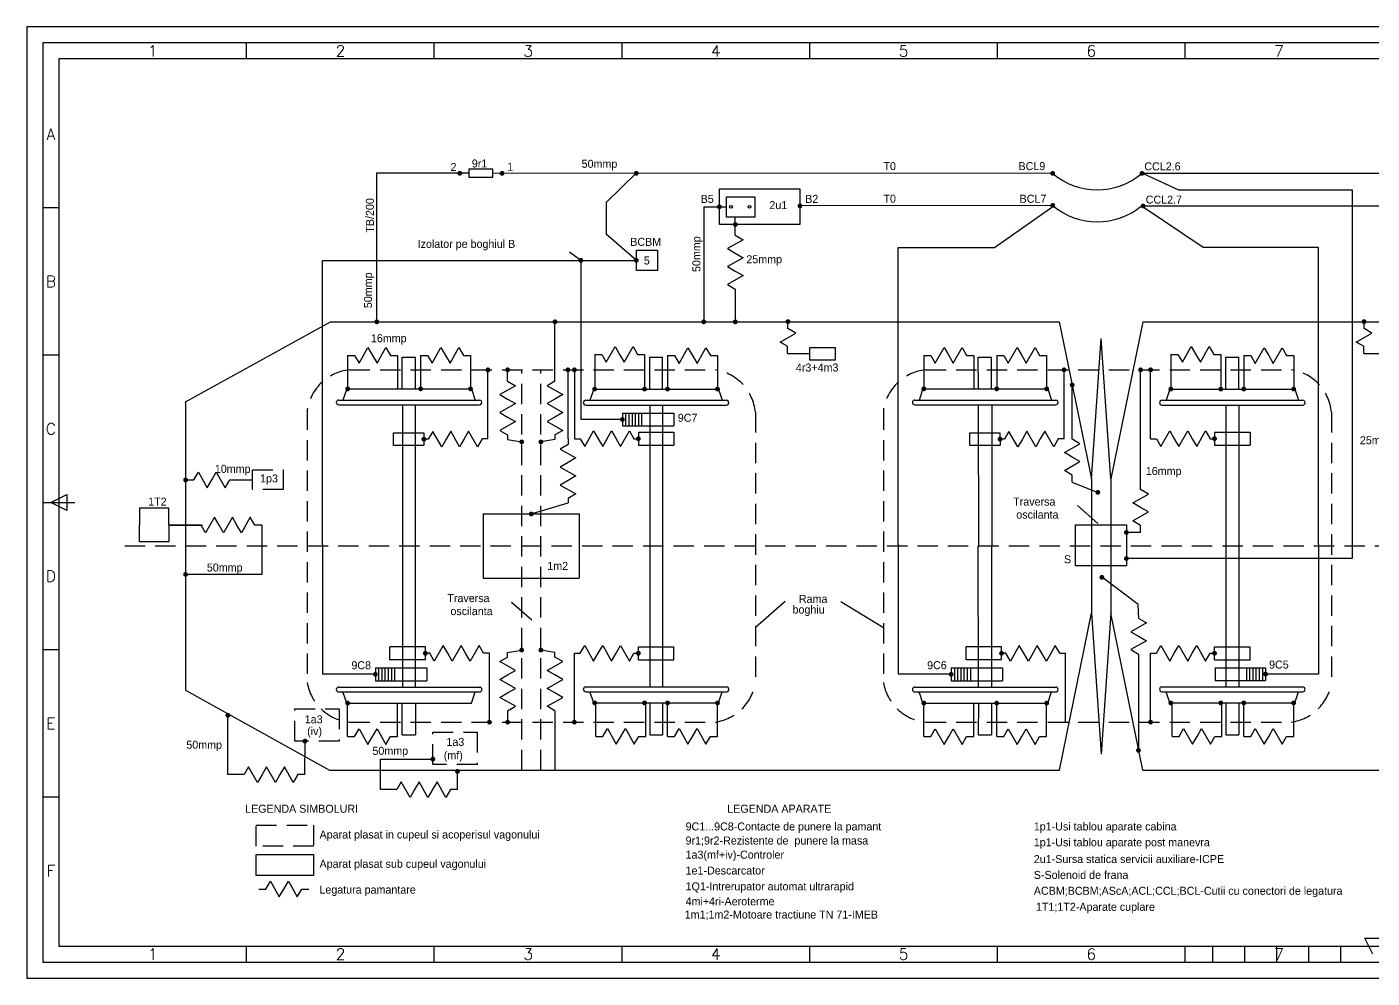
# Model space of a CAD drawing. Header units: millimetres. Extents: x 779 to 5457, y 14 to 905.
# Drawn here: x 779.1 to 1199.4, y 607.9 to 904.9 of the extents above; entities that cross this region are included whole.
import ezdxf
from ezdxf.enums import TextEntityAlignment as Align

# ---------------------------------------------------------------- set-up
doc = ezdxf.new("R2010")
doc.units = ezdxf.units.MM
doc.linetypes.add('DASHED2', pattern=[9.525, 6.35, -3.175])
doc.styles.add('ISO', font='SIMPLEX.shx')

# ---------------------------------------------------------------- blocks, each defined once
blk = doc.blocks.new('4a4')
at = {"color": 70}
for p, q in [((-772.36, 287), (-772.36, 292)), ((-713.72, 287), (-713.72, 292)), ((-655.08, 287), (-655.08, 292)), ((-596.44, 287), (-596.44, 292)), ((-537.8, 287), (-537.8, 292)), ((-479.16, 287), (-479.16, 292)), ((-831, 240.5), (-836, 240.5)), ((-831, 194.5), (-836, 194.5)), ((-836, 148.5), (-826, 148.5)), ((-833.5, 148.5), (-828.5, 151)), ((-828.5, 146), (-833.5, 148.5)), ((-828.5, 151), (-828.5, 146)), ((-831, 102.5), (-836, 102.5)), ((-831, 56.5), (-836, 56.5)), ((-772.36, 5), (-772.36, 10)), ((-713.72, 5), (-713.72, 10)), ((-655.08, 5), (-655.08, 10)), ((-596.44, 5), (-596.44, 10)), ((-537.8, 5), (-537.8, 10)), ((-479.16, 5), (-479.16, 10)), ((-479.16, 5), (-479.16, 10)), ((-470.5, 5), (-470.5, 10)), ((-460.5, 5), (-460.5, 10)), ((-450.5, 5), (-450.5, 10)), ((-440.5, 5), (-440.5, 10)), ((-430.5, 5), (-430.5, 10)), ((-420.5, 7.5), (-423, 12.5)), ((-423, 12.5), (-418, 12.5))]:
    blk.add_line(p, q, dxfattribs=at)
at = {"color": 240}
for points in [[(0, 0), (0, 297), (-841, 297), (-841, 0)], [(-5, 5), (-5, 292), (-836, 292), (-836, 5)]]:
    blk.add_lwpolyline(points, close=True, dxfattribs=at)
at = {"color": 70}
blk.add_lwpolyline([(-831, 287), (-831, 10), (-10, 10), (-10, 287)], close=True, dxfattribs=at)
at = {"color": 50, "style": 'ISO'}
for s, p in [('1', (-801.68, 289.48)), ('2', (-743.04, 289.48)), ('3', (-684.4, 289.48)), ('4', (-625.76, 289.48)), ('5', (-567.12, 289.48)), ('6', (-508.48, 289.48)), ('7', (-449.84, 289.48)), ('A', (-833.5, 263.5)), ('B', (-833.5, 217.5)), ('C', (-833.5, 171.5)), ('D', (-833.5, 125.5)), ('E', (-833.5, 79.5)), ('F', (-833.5, 33.5)), ('1', (-801.68, 7.48)), ('2', (-743.04, 7.48)), ('3', (-684.4, 7.48)), ('4', (-625.76, 7.48)), ('5', (-567.12, 7.48)), ('6', (-508.48, 7.48)), ('7', (-449.84, 7.48))]:
    blk.add_text(s, height=3.5, dxfattribs=at).set_placement(p, align=Align.MIDDLE)

msp = doc.modelspace()

# ---------------------------------------------------------------- linework, layer by layer
at = {"color": 1}
for p, q in [((888.44, 859.33), (913.49, 859.33)), ((888.44, 858.85), (888.44, 859.33)), ((888.44, 812.86), (888.44, 858.85)), ((917.15, 859.24), (914.71, 859.24)), ((1099.59, 859.2), (924.65, 859.24)), ((960.14, 850.26), (969.48, 859.23)), ((1283.47, 859.16), (1127.48, 859.2)), ((1127.85, 859.2), (1138.86, 854.09)), ((995.45, 843.24), (995.45, 854.34)), ((995.45, 854.34), (1020.62, 854.34)), ((1020.62, 854.34), (1020.62, 843.24)), ((1138.86, 854.09), (1193.18, 854.09)), ((1193.18, 854.09), (1193.18, 738.93)), ((960.14, 840.12), (960.14, 850.26)), ((1099.59, 849.2), (1020.62, 849.09)), ((1283.75, 848.93), (1127.76, 848.96)), ((990.57, 848.79), (990.57, 812.86)), ((990.57, 848.79), (997.73, 848.79)), ((1000.41, 843.42), (1000.41, 845.51)), ((1081.37, 836.11), (1099.6, 848.83)), ((1146.57, 836.11), (1127.84, 848.66)), ((1020.62, 843.24), (995.45, 843.24)), ((1000.41, 839.9), (1000.41, 843.42)), ((969.52, 832.04), (960.14, 840.12)), ((1002.84, 838.48), (997.98, 835.72)), ((1000.41, 839.9), (1002.84, 838.48)), ((952.16, 832.04), (948.64, 834.63)), ((997.98, 835.72), (1000.41, 834.3)), ((1002.84, 832.88), (997.98, 830.12)), ((1000.41, 834.3), (1002.84, 832.88)), ((1051.31, 743.3), (1051.31, 836.11)), ((1051.31, 836.11), (1081.37, 836.11)), ((1182.66, 836.11), (1146.57, 836.11)), ((1182.66, 743.36), (1182.66, 836.11)), ((871.45, 743.29), (871.45, 832.04)), ((871.45, 832.04), (969.52, 832.04)), ((952.16, 832.04), (952.16, 782.36)), ((997.98, 830.12), (1000.41, 828.7)), ((1000.41, 828.7), (1002.84, 827.28)), ((1002.84, 827.28), (997.98, 824.52)), ((997.98, 824.52), (1000.41, 823.1)), ((1000.41, 823.1), (1000.41, 812.86)), ((828.7, 787.86), (874.01, 812.86)), ((874.01, 812.86), (1101.62, 812.86)), ((944.09, 794.33), (944.09, 812.86)), ((1016.87, 810.73), (1016.87, 812.93)), ((1101.62, 812.86), (1111.7, 763.86)), ((1127.77, 812.86), (1117.7, 763.86)), ((1127.77, 812.86), (1283.62, 812.86)), ((1196.87, 810.73), (1196.87, 812.93)), ((1014.44, 806.55), (1019.31, 809.31)), ((1019.31, 809.31), (1016.87, 810.73)), ((1111.7, 763.86), (1114.7, 807.64)), ((1117.7, 763.86), (1114.7, 807.64)), ((1194.44, 806.55), (1199.31, 809.31)), ((1199.31, 809.31), (1196.87, 810.73)), ((882.92, 799.96), (885.68, 804.82)), ((885.68, 804.82), (887.1, 802.39)), ((888.52, 799.96), (891.28, 804.82)), ((891.28, 804.82), (892.7, 802.39)), ((905.72, 799.96), (908.48, 804.82)), ((908.48, 804.82), (909.9, 802.39)), ((911.32, 799.96), (914.08, 804.82)), ((914.08, 804.82), (915.5, 802.39)), ((956.5, 802.69), (956.5, 792.23)), ((956.5, 802.69), (958.7, 802.69)), ((958.7, 802.69), (960.12, 800.26)), ((960.12, 800.26), (962.88, 805.13)), ((962.88, 805.13), (964.3, 802.69)), ((964.3, 802.69), (965.72, 800.26)), ((965.72, 800.26), (968.48, 805.13)), ((968.48, 805.13), (969.9, 802.69)), ((969.9, 802.69), (972.1, 802.69)), ((972.1, 802.69), (972.1, 792.23)), ((982.89, 799.89), (985.65, 804.75)), ((985.65, 804.75), (987.07, 802.32)), ((988.49, 799.89), (991.25, 804.75)), ((991.25, 804.75), (992.67, 802.32)), ((1016.87, 805.13), (1014.44, 806.55)), ((1016.75, 802.93), (1016.75, 805.13)), ((1016.75, 802.93), (1023.75, 802.93)), ((1062.92, 799.96), (1065.68, 804.82)), ((1065.68, 804.82), (1067.1, 802.39)), ((1068.52, 799.96), (1071.28, 804.82)), ((1071.28, 804.82), (1072.7, 802.39)), ((1085.72, 799.96), (1088.48, 804.82)), ((1088.48, 804.82), (1089.9, 802.39)), ((1091.32, 799.96), (1094.08, 804.82)), ((1094.08, 804.82), (1095.5, 802.39)), ((1136.5, 802.69), (1136.5, 792.23)), ((1136.5, 802.69), (1138.7, 802.69)), ((1138.7, 802.69), (1140.12, 800.26)), ((1140.12, 800.26), (1142.88, 805.13)), ((1142.88, 805.13), (1144.3, 802.69)), ((1144.3, 802.69), (1145.72, 800.26)), ((1145.72, 800.26), (1148.48, 805.13)), ((1148.48, 805.13), (1149.9, 802.69)), ((1149.9, 802.69), (1152.1, 802.69)), ((1152.1, 802.69), (1152.1, 792.23)), ((1162.89, 799.89), (1165.65, 804.75)), ((1165.65, 804.75), (1167.07, 802.32)), ((1168.49, 799.89), (1171.25, 804.75)), ((1171.25, 804.75), (1172.67, 802.32)), ((1196.87, 805.13), (1194.44, 806.55)), ((1196.75, 802.93), (1196.75, 805.13)), ((1196.75, 802.93), (1203.75, 802.93)), ((879.3, 802.39), (879.3, 791.93)), ((879.3, 802.39), (881.5, 802.39)), ((881.5, 802.39), (882.92, 799.96)), ((887.1, 802.39), (888.52, 799.96)), ((892.7, 802.39), (894.9, 802.39)), ((894.9, 802.39), (894.9, 791.93)), ((896.37, 791.79), (896.35, 801.79)), ((896.35, 801.79), (900.49, 801.79)), ((900.51, 791.93), (900.49, 801.79)), ((902.1, 802.39), (902.1, 791.93)), ((902.1, 802.39), (904.3, 802.39)), ((904.3, 802.39), (905.72, 799.96)), ((909.9, 802.39), (911.32, 799.96)), ((915.5, 802.39), (917.7, 802.39)), ((917.7, 802.39), (917.7, 791.93)), ((973.7, 791.86), (973.7, 801.86)), ((973.7, 801.86), (977.7, 801.86)), ((977.7, 791.86), (977.7, 801.86)), ((979.27, 802.32), (979.27, 791.86)), ((979.27, 802.32), (981.47, 802.32)), ((981.47, 802.32), (982.89, 799.89)), ((987.07, 802.32), (988.49, 799.89)), ((992.67, 802.32), (994.87, 802.32)), ((994.87, 802.32), (994.87, 791.86)), ((1059.3, 802.39), (1059.3, 791.93)), ((1059.3, 802.39), (1061.5, 802.39)), ((1061.5, 802.39), (1062.92, 799.96)), ((1067.1, 802.39), (1068.52, 799.96)), ((1072.7, 802.39), (1074.9, 802.39)), ((1074.9, 802.39), (1074.9, 791.93)), ((1076.37, 791.93), (1076.35, 801.79)), ((1076.35, 801.79), (1080.49, 801.79)), ((1080.51, 791.93), (1080.49, 801.79)), ((1082.1, 802.39), (1082.1, 791.93)), ((1082.1, 802.39), (1084.3, 802.39)), ((1084.3, 802.39), (1085.72, 799.96)), ((1089.9, 802.39), (1091.32, 799.96)), ((1095.5, 802.39), (1097.7, 802.39)), ((1097.7, 802.39), (1097.7, 791.93)), ((1153.7, 791.86), (1153.7, 801.86)), ((1153.7, 801.86), (1157.7, 801.86)), ((1157.7, 791.86), (1157.7, 801.86)), ((1159.27, 802.32), (1159.27, 791.86)), ((1159.27, 802.32), (1161.47, 802.32)), ((1161.47, 802.32), (1162.89, 799.89)), ((1167.07, 802.32), (1168.49, 799.89)), ((1172.67, 802.32), (1174.87, 802.32)), ((1174.87, 802.32), (1174.87, 791.86)), ((923.13, 776.3), (923.13, 797.86)), ((929.3, 794.33), (929.3, 797.86)), ((929.3, 794.33), (931.73, 792.91)), ((944.09, 794.33), (941.66, 792.91)), ((948.16, 797.86), (948.16, 776.36)), ((950.16, 797.86), (950.16, 776.36)), ((1103.13, 776.3), (1103.13, 797.86)), ((1127.04, 760.5), (1127.04, 797.86)), ((1130.16, 776.36), (1130.16, 797.86)), ((879.03, 791.93), (877.87, 788.43)), ((879.03, 791.93), (918.03, 791.93)), ((918.03, 791.93), (919.2, 788.43)), ((931.73, 792.91), (926.86, 790.15)), ((926.86, 790.15), (929.3, 788.73)), ((941.66, 792.91), (946.53, 790.15)), ((946.53, 790.15), (944.09, 788.73)), ((956.2, 791.86), (955.03, 788.36)), ((956.2, 791.86), (995.2, 791.86)), ((995.2, 791.86), (996.36, 788.36)), ((1059.03, 791.93), (1057.87, 788.43)), ((1059.03, 791.93), (1098.03, 791.93)), ((1098.03, 791.93), (1099.2, 788.43)), ((1105.67, 776.22), (1105.67, 793.16)), ((1136.2, 791.86), (1135.03, 788.36)), ((1136.2, 791.86), (1175.2, 791.86)), ((1175.2, 791.86), (1176.36, 788.36)), ((828.7, 787.86), (828.7, 697.86)), ((876.53, 788.43), (920.53, 788.43)), ((876.53, 786.93), (920.53, 786.93)), ((896.53, 698.79), (896.53, 786.93)), ((900.53, 698.79), (900.53, 786.93)), ((931.73, 787.31), (926.86, 784.55)), ((929.3, 788.73), (931.73, 787.31)), ((944.09, 788.73), (941.66, 787.31)), ((941.66, 787.31), (946.53, 784.55)), ((953.7, 788.36), (997.7, 788.36)), ((953.7, 786.86), (997.7, 786.86)), ((973.7, 786.86), (973.7, 698.86)), ((977.7, 786.86), (977.7, 698.86)), ((1056.53, 788.43), (1100.53, 788.43)), ((1056.53, 786.93), (1100.53, 786.93)), ((1076.46, 742.86), (1076.38, 786.93)), ((1080.59, 786.93), (1080.44, 698.79)), ((1133.7, 788.36), (1177.7, 788.36)), ((1133.7, 786.86), (1177.7, 786.86)), ((1153.7, 786.86), (1153.7, 698.86)), ((1157.7, 786.86), (1157.7, 698.86)), ((926.86, 784.55), (929.3, 783.13)), ((931.73, 781.71), (926.86, 778.95)), ((929.3, 783.13), (931.73, 781.71)), ((944.09, 783.13), (941.66, 781.71)), ((941.66, 781.71), (946.53, 778.95)), ((946.53, 784.55), (944.09, 783.13)), ((965.16, 782.36), (952.16, 782.36)), ((965.16, 784.36), (981.23, 784.36)), ((965.16, 784.36), (965.16, 780.36)), ((966.16, 784.36), (966.16, 780.36)), ((967.16, 784.36), (967.16, 780.36)), ((968.16, 784.36), (968.16, 780.36)), ((969.16, 784.36), (969.16, 780.36)), ((970.16, 784.36), (970.16, 780.36)), ((971.16, 784.36), (971.16, 780.36)), ((981.23, 784.36), (981.23, 780.36)), ((893.66, 778.22), (903.12, 778.21)), ((893.66, 774.21), (893.66, 778.22)), ((903.12, 778.21), (903.14, 774.21)), ((905.92, 778.66), (904.51, 776.22)), ((908.7, 773.81), (905.92, 778.66)), ((911.52, 778.69), (910.11, 776.24)), ((914.3, 773.83), (911.52, 778.69)), ((917.12, 778.71), (915.71, 776.27)), ((919.9, 773.86), (917.12, 778.71)), ((926.86, 778.95), (929.3, 777.53)), ((929.3, 777.53), (929.3, 776.16)), ((946.53, 778.95), (944.09, 777.53)), ((944.09, 777.53), (944.09, 776.16)), ((953.4, 773.93), (956.16, 778.79)), ((956.16, 778.79), (957.58, 776.36)), ((959, 773.93), (961.76, 778.79)), ((961.76, 778.79), (963.18, 776.36)), ((964.6, 773.93), (967.36, 778.79)), ((965.16, 780.36), (981.23, 780.36)), ((967.36, 778.79), (968.78, 776.36)), ((970.16, 778.36), (981.23, 778.36)), ((970.16, 778.36), (970.16, 774.36)), ((981.23, 778.36), (981.23, 774.36)), ((1073.66, 778.22), (1083.12, 778.21)), ((1073.66, 774.21), (1073.66, 778.22)), ((1083.12, 778.21), (1083.14, 774.21)), ((1085.92, 778.66), (1084.51, 776.22)), ((1088.7, 773.81), (1085.92, 778.66)), ((1091.52, 778.69), (1090.11, 776.24)), ((1094.3, 773.83), (1091.52, 778.69)), ((1097.12, 778.71), (1095.71, 776.27)), ((1099.9, 773.86), (1097.12, 778.71)), ((1133.4, 773.93), (1136.16, 778.79)), ((1136.16, 778.79), (1137.58, 776.36)), ((1139, 773.93), (1141.76, 778.79)), ((1141.76, 778.79), (1143.18, 776.36)), ((1144.6, 773.93), (1147.36, 778.79)), ((1147.36, 778.79), (1148.78, 776.36)), ((1150.16, 778.36), (1161.23, 778.36)), ((1150.16, 778.36), (1150.16, 774.36)), ((1161.23, 778.36), (1161.23, 774.36)), ((903.14, 774.21), (893.66, 774.21)), ((904.51, 776.22), (903.13, 776.21)), ((910.11, 776.24), (908.7, 773.81)), ((915.71, 776.27), (914.3, 773.83)), ((921.31, 776.29), (919.9, 773.86)), ((923.13, 776.3), (921.31, 776.29)), ((929.3, 776.16), (933.7, 775.36)), ((944.09, 776.16), (939.7, 775.36)), ((948.17, 774.52), (945.74, 773.1)), ((948.17, 776.34), (948.17, 774.52)), ((950.16, 776.36), (951.98, 776.36)), ((951.98, 776.36), (953.4, 773.93)), ((957.58, 776.36), (959, 773.93)), ((963.18, 776.36), (964.6, 773.93)), ((968.78, 776.36), (970.16, 776.36)), ((970.16, 774.36), (981.23, 774.36)), ((1083.14, 774.21), (1073.66, 774.21)), ((1084.51, 776.22), (1083.13, 776.21)), ((1090.11, 776.24), (1088.7, 773.81)), ((1095.71, 776.27), (1094.3, 773.83)), ((1101.31, 776.29), (1099.9, 773.86)), ((1103.13, 776.3), (1101.31, 776.29)), ((1103.24, 772.04), (1108.11, 774.8)), ((1108.11, 774.8), (1105.67, 776.22)), ((1130.16, 776.36), (1131.98, 776.36)), ((1131.98, 776.36), (1133.4, 773.93)), ((1137.58, 776.36), (1139, 773.93)), ((1143.18, 776.36), (1144.6, 773.93)), ((1148.78, 776.36), (1150.16, 776.36)), ((1150.16, 774.36), (1161.23, 774.36)), ((945.74, 773.1), (950.61, 770.34)), ((950.61, 770.34), (948.17, 768.92)), ((1105.67, 770.62), (1103.24, 772.04)), ((1103.24, 766.44), (1108.11, 769.2)), ((1108.11, 769.2), (1105.67, 770.62)), ((831.27, 763.47), (832.69, 765.9)), ((832.69, 765.9), (835.45, 761.03)), ((836.87, 763.47), (838.29, 765.9)), ((838.29, 765.9), (841.05, 761.03)), ((948.17, 768.92), (945.74, 767.5)), ((945.74, 767.5), (950.61, 764.74)), ((1105.67, 765.02), (1103.24, 766.44)), ((1105.67, 762.82), (1105.67, 765.02)), ((829.07, 763.47), (831.27, 763.47)), ((835.45, 761.03), (836.87, 763.47)), ((841.05, 761.03), (842.47, 763.47)), ((842.47, 763.47), (849.57, 763.47)), ((948.17, 763.32), (945.74, 761.9)), ((945.74, 761.9), (950.61, 759.14)), ((950.61, 764.74), (948.17, 763.32)), ((1105.67, 762.82), (1113.7, 759.59)), ((1111.7, 763.86), (1111.7, 721.86)), ((1117.7, 763.86), (1117.7, 721.86)), ((950.61, 759.14), (948.17, 757.72)), ((948.17, 757.72), (948.17, 756.34)), ((1124.61, 756.32), (1129.47, 759.08)), ((1129.47, 759.08), (1127.04, 760.5)), ((823.45, 754.66), (814.34, 754.66)), ((814.34, 754.66), (814.34, 749.4)), ((823.45, 749.4), (823.45, 754.66)), ((921.7, 752.86), (921.7, 732.86)), ((921.7, 752.86), (951.7, 752.86)), ((936.7, 752.86), (948.17, 756.34)), ((951.7, 752.86), (951.7, 732.86)), ((1107.34, 755.48), (1113.7, 749.93)), ((1127.04, 754.9), (1124.61, 756.32)), ((1124.61, 750.72), (1129.47, 753.48)), ((1129.47, 753.48), (1127.04, 754.9)), ((814.34, 744.15), (814.34, 749.4)), ((823.45, 749.4), (823.45, 744.15)), ((833.54, 749.4), (823.45, 749.4)), ((823.86, 749.4), (833.94, 749.4)), ((824.81, 749.4), (824.81, 749.4)), ((832.59, 749.4), (832.59, 749.4)), ((834.95, 746.97), (833.54, 749.4)), ((837.71, 751.83), (834.95, 746.97)), ((839.14, 749.4), (837.71, 751.83)), ((840.55, 746.97), (839.14, 749.4)), ((843.31, 751.83), (840.55, 746.97)), ((844.74, 749.4), (843.31, 751.83)), ((846.15, 746.97), (844.74, 749.4)), ((848.91, 751.83), (846.15, 746.97)), ((850.34, 749.4), (848.91, 751.83)), ((852.54, 749.4), (850.34, 749.4)), ((852.54, 749.4), (852.54, 733.99)), ((1127.04, 749.3), (1124.61, 750.72)), ((1127.04, 747.1), (1127.04, 749.3)), ((823.45, 744.15), (814.34, 744.15)), ((1127.04, 747.1), (1122.6, 747.1)), ((871.45, 743.29), (871.45, 702.79)), ((1051.31, 743.3), (1051.31, 702.8)), ((1076.39, 698.8), (1076.32, 742.86)), ((1182.66, 743.36), (1182.66, 702.86)), ((1193.18, 738.93), (1122.6, 738.93)), ((852.54, 733.99), (828.7, 733.99)), ((921.7, 732.86), (951.7, 732.86)), ((1117.7, 731), (1114.94, 733.08)), ((1126.3, 724.55), (1117.7, 731)), ((930.55, 725.34), (936.91, 719.79)), ((1016.02, 725.5), (1006.7, 717.41)), ((1033.44, 725.5), (1046.7, 717.41)), ((1126.45, 720.27), (1126.3, 724.55)), ((1101.67, 672.86), (1111.7, 721.86)), ((1111.7, 721.86), (1114.7, 677.86)), ((1117.7, 721.86), (1114.7, 677.86)), ((1127.72, 672.86), (1117.7, 721.86)), ((1128.88, 718.85), (1124, 716.1)), ((1126.45, 720.27), (1128.88, 718.85)), ((1124, 716.1), (1126.44, 714.67)), ((1126.44, 714.67), (1128.87, 713.25)), ((903.6, 711.36), (892.53, 711.36)), ((892.53, 707.36), (892.53, 711.36)), ((903.6, 707.36), (903.6, 711.36)), ((909.16, 711.79), (906.4, 706.92)), ((910.58, 709.36), (909.16, 711.79)), ((914.76, 711.79), (912, 706.92)), ((916.18, 709.36), (914.76, 711.79)), ((920.36, 711.79), (917.6, 706.92)), ((921.78, 709.36), (920.36, 711.79)), ((929.3, 709.56), (933.7, 710.36)), ((944.09, 709.56), (939.7, 710.36)), ((951.98, 709.36), (953.4, 711.79)), ((953.4, 711.79), (956.16, 706.92)), ((957.58, 709.36), (959, 711.79)), ((959, 711.79), (961.76, 706.92)), ((963.18, 709.36), (964.6, 711.79)), ((964.6, 711.79), (967.36, 706.92)), ((970.16, 711.36), (981.23, 711.36)), ((970.16, 707.36), (970.16, 711.36)), ((981.23, 707.36), (981.23, 711.36)), ((1083.6, 711.36), (1072.53, 711.36)), ((1072.53, 707.36), (1072.53, 711.36)), ((1083.6, 707.36), (1083.6, 711.36)), ((1089.16, 711.79), (1086.4, 706.92)), ((1090.58, 709.36), (1089.16, 711.79)), ((1094.76, 711.79), (1092, 706.92)), ((1096.18, 709.36), (1094.76, 711.79)), ((1100.36, 711.79), (1097.6, 706.92)), ((1101.78, 709.36), (1100.36, 711.79)), ((1128.87, 713.25), (1123.99, 710.5)), ((1123.99, 710.5), (1126.43, 709.07)), ((1131.98, 709.36), (1133.4, 711.79)), ((1133.4, 711.79), (1136.16, 706.92)), ((1137.58, 709.36), (1139, 711.79)), ((1139, 711.79), (1141.76, 706.92)), ((1143.18, 709.36), (1144.6, 711.79)), ((1144.6, 711.79), (1147.36, 706.92)), ((1150.16, 711.36), (1161.23, 711.36)), ((1150.16, 707.36), (1150.16, 711.36)), ((1161.23, 707.36), (1161.23, 711.36)), ((903.6, 707.36), (892.53, 707.36)), ((904.98, 709.36), (903.6, 709.36)), ((906.4, 706.92), (904.98, 709.36)), ((912, 706.92), (910.58, 709.36)), ((917.6, 706.92), (916.18, 709.36)), ((923.6, 709.36), (921.78, 709.36)), ((923.6, 687.86), (923.6, 709.36)), ((926.86, 706.77), (929.3, 708.18)), ((931.73, 704.01), (926.86, 706.77)), ((929.3, 708.18), (929.3, 709.56)), ((941.66, 704.01), (946.53, 706.77)), ((944.09, 708.18), (944.09, 709.56)), ((946.53, 706.77), (944.09, 708.18)), ((950.16, 687.86), (950.16, 709.36)), ((950.16, 709.36), (951.98, 709.36)), ((956.16, 706.92), (957.58, 709.36)), ((961.76, 706.92), (963.18, 709.36)), ((967.36, 706.92), (968.78, 709.36)), ((968.78, 709.36), (970.16, 709.36)), ((970.16, 707.36), (981.23, 707.36)), ((1083.6, 707.36), (1072.53, 707.36)), ((1084.98, 709.36), (1083.6, 709.36)), ((1086.4, 706.92), (1084.98, 709.36)), ((1092, 706.92), (1090.58, 709.36)), ((1097.6, 706.92), (1096.18, 709.36)), ((1101.78, 709.36), (1103.6, 709.36)), ((1103.6, 687.86), (1103.6, 709.36)), ((1126.43, 709.07), (1126.38, 679.04)), ((1130.16, 687.86), (1130.16, 709.36)), ((1130.16, 709.36), (1131.98, 709.36)), ((1136.16, 706.92), (1137.58, 709.36)), ((1141.76, 706.92), (1143.18, 709.36)), ((1147.36, 706.92), (1148.78, 709.36)), ((1148.78, 709.36), (1150.16, 709.36)), ((1150.16, 707.36), (1161.23, 707.36)), ((887.99, 702.79), (871.45, 702.79)), ((887.99, 704.79), (904.07, 704.79)), ((887.99, 704.79), (887.99, 700.79)), ((888.99, 704.79), (888.99, 700.79)), ((889.99, 704.79), (889.99, 700.79)), ((890.99, 704.79), (890.99, 700.79)), ((891.99, 704.79), (891.99, 700.79)), ((892.99, 704.79), (892.99, 700.79)), ((893.99, 704.79), (893.99, 700.79)), ((904.07, 704.79), (904.07, 700.79)), ((926.86, 701.17), (929.3, 702.58)), ((929.3, 702.58), (931.73, 704.01)), ((944.09, 702.58), (941.66, 704.01)), ((946.53, 701.17), (944.09, 702.58)), ((1067.86, 702.8), (1051.31, 702.8)), ((1067.86, 704.8), (1083.93, 704.8)), ((1067.86, 704.8), (1067.86, 700.8)), ((1068.86, 704.8), (1068.86, 700.8)), ((1069.86, 704.8), (1069.86, 700.8)), ((1070.86, 704.8), (1070.86, 700.8)), ((1071.86, 704.8), (1071.86, 700.8)), ((1072.86, 704.8), (1072.86, 700.8)), ((1073.86, 704.8), (1073.86, 700.8)), ((1083.93, 704.8), (1083.93, 700.8)), ((1150.32, 704.88), (1150.3, 700.86)), ((1150.32, 704.86), (1166.09, 704.86)), ((1160.09, 704.86), (1160.09, 700.86)), ((1161.09, 704.86), (1161.09, 700.86)), ((1162.09, 704.86), (1162.09, 700.86)), ((1163.09, 704.86), (1163.09, 700.86)), ((1164.09, 704.86), (1164.09, 700.86)), ((1165.09, 704.86), (1165.09, 700.86)), ((1166.09, 704.86), (1166.09, 700.86)), ((1182.64, 702.86), (1166.09, 702.86)), ((828.7, 697.86), (873.7, 672.86)), ((876.53, 698.79), (920.53, 698.79)), ((887.99, 700.79), (904.07, 700.79)), ((931.73, 698.41), (926.86, 701.17)), ((929.3, 696.98), (931.73, 698.41)), ((941.66, 698.41), (946.53, 701.17)), ((944.09, 696.98), (941.66, 698.41)), ((953.7, 698.86), (997.7, 698.86)), ((1056.53, 698.79), (1100.53, 698.79)), ((1067.86, 700.8), (1083.93, 700.8)), ((1133.7, 698.86), (1177.7, 698.86)), ((1150.3, 700.86), (1166.09, 700.86)), ((876.53, 697.29), (920.53, 697.29)), ((879.03, 693.79), (877.87, 697.29)), ((879.03, 693.79), (918.03, 693.79)), ((879.3, 683.33), (879.3, 693.79)), ((894.9, 683.33), (894.9, 693.79)), ((896.35, 683.93), (896.35, 693.79)), ((900.51, 693.79), (900.49, 683.93)), ((918.03, 693.79), (919.2, 697.29)), ((926.86, 695.57), (929.3, 696.98)), ((931.73, 692.81), (926.86, 695.57)), ((941.66, 692.81), (946.53, 695.57)), ((946.53, 695.57), (944.09, 696.98)), ((953.7, 697.36), (997.7, 697.36)), ((956.2, 693.86), (955.03, 697.36)), ((956.2, 693.86), (995.2, 693.86)), ((956.87, 683.4), (956.87, 693.86)), ((972.47, 683.4), (972.47, 693.86)), ((973.7, 697.36), (977.7, 697.36)), ((973.7, 693.86), (973.7, 683.86)), ((977.7, 693.86), (977.7, 683.86)), ((979.27, 683.4), (979.27, 693.86)), ((994.87, 683.4), (994.87, 693.86)), ((995.2, 693.86), (996.36, 697.36)), ((1056.53, 697.29), (1100.53, 697.29)), ((1059.03, 693.79), (1057.87, 697.29)), ((1059.03, 693.79), (1098.03, 693.79)), ((1059.3, 683.33), (1059.3, 693.79)), ((1074.9, 683.33), (1074.9, 693.79)), ((1076.37, 693.93), (1076.35, 683.93)), ((1080.51, 693.79), (1080.49, 683.93)), ((1082.1, 683.33), (1082.1, 693.79)), ((1097.7, 683.33), (1097.7, 693.79)), ((1098.03, 693.79), (1099.2, 697.29)), ((1133.7, 697.36), (1177.7, 697.36)), ((1136.2, 693.86), (1135.03, 697.36)), ((1136.2, 693.86), (1175.2, 693.86)), ((1136.87, 683.4), (1136.87, 693.86)), ((1152.47, 683.4), (1152.47, 693.86)), ((1153.7, 697.36), (1157.7, 697.36)), ((1153.7, 693.86), (1153.7, 683.86)), ((1157.7, 693.86), (1157.7, 683.86)), ((1159.27, 683.4), (1159.27, 693.86)), ((1174.87, 683.4), (1174.87, 693.86)), ((1175.2, 693.86), (1176.36, 697.36)), ((841.93, 671.5), (841.91, 689.99)), ((929.3, 691.38), (931.73, 692.81)), ((929.3, 691.38), (929.3, 687.86)), ((944.09, 691.38), (941.66, 692.81)), ((944.09, 691.38), (944.09, 672.86)), ((881.5, 683.33), (882.92, 685.76)), ((882.92, 685.76), (885.68, 680.89)), ((887.1, 683.33), (888.52, 685.76)), ((888.52, 685.76), (891.28, 680.89)), ((959.07, 683.4), (960.49, 685.83)), ((960.49, 685.83), (963.26, 680.96)), ((964.67, 683.4), (966.09, 685.83)), ((966.09, 685.83), (968.86, 680.96)), ((981.47, 683.4), (982.89, 685.83)), ((982.89, 685.83), (985.65, 680.96)), ((987.07, 683.4), (988.49, 685.83)), ((988.49, 685.83), (991.25, 680.96)), ((1061.5, 683.33), (1062.92, 685.76)), ((1062.92, 685.76), (1065.68, 680.89)), ((1067.1, 683.33), (1068.52, 685.76)), ((1068.52, 685.76), (1071.28, 680.89)), ((1084.3, 683.33), (1085.72, 685.76)), ((1085.72, 685.76), (1088.48, 680.89)), ((1089.9, 683.33), (1091.32, 685.76)), ((1091.32, 685.76), (1094.08, 680.89)), ((1139.07, 683.4), (1140.49, 685.83)), ((1140.49, 685.83), (1143.26, 680.96)), ((1144.67, 683.4), (1146.09, 685.83)), ((1146.09, 685.83), (1148.86, 680.96)), ((1161.47, 683.4), (1162.89, 685.83)), ((1162.89, 685.83), (1165.65, 680.96)), ((1167.07, 683.4), (1168.49, 685.83)), ((1168.49, 685.83), (1171.25, 680.96)), ((865.97, 671.5), (866, 682.04)), ((879.3, 683.33), (881.5, 683.33)), ((885.68, 680.89), (887.1, 683.33)), ((891.28, 680.89), (892.7, 683.33)), ((892.7, 683.33), (894.9, 683.33)), ((896.35, 683.93), (900.49, 683.93)), ((917.57, 684.69), (919.77, 684.69)), ((956.87, 683.4), (959.07, 683.4)), ((963.26, 680.96), (964.67, 683.4)), ((968.86, 680.96), (970.27, 683.4)), ((970.27, 683.4), (972.47, 683.4)), ((973.7, 683.86), (977.7, 683.86)), ((979.27, 683.4), (981.47, 683.4)), ((985.65, 680.96), (987.07, 683.4)), ((991.25, 680.96), (992.67, 683.4)), ((992.67, 683.4), (994.87, 683.4)), ((1059.3, 683.33), (1061.5, 683.33)), ((1065.68, 680.89), (1067.1, 683.33)), ((1071.28, 680.89), (1072.7, 683.33)), ((1072.7, 683.33), (1074.9, 683.33)), ((1076.35, 683.93), (1080.49, 683.93)), ((1082.1, 683.33), (1084.3, 683.33)), ((1088.48, 680.89), (1089.9, 683.33)), ((1094.08, 680.89), (1095.5, 683.33)), ((1095.5, 683.33), (1097.7, 683.33)), ((1136.87, 683.4), (1139.07, 683.4)), ((1143.26, 680.96), (1144.67, 683.4)), ((1148.86, 680.96), (1150.27, 683.4)), ((1150.27, 683.4), (1152.47, 683.4)), ((1153.7, 683.86), (1157.7, 683.86)), ((1159.27, 683.4), (1161.47, 683.4)), ((1165.65, 680.96), (1167.07, 683.4)), ((1171.25, 680.96), (1172.67, 683.4)), ((1172.67, 683.4), (1174.87, 683.4)), ((848.39, 673.93), (846.97, 671.5)), ((851.15, 669.06), (848.39, 673.93)), ((853.99, 673.93), (852.57, 671.5)), ((856.75, 669.06), (853.99, 673.93)), ((859.59, 673.93), (858.17, 671.5)), ((862.35, 669.06), (859.59, 673.93)), ((873.7, 672.86), (1101.67, 672.86)), ((889.6, 666.78), (889.61, 676.31)), ((889.61, 676.31), (905.94, 676.31)), ((913.64, 666.78), (913.64, 672.48)), ((1127.72, 672.86), (1283.67, 672.86)), ((846.97, 671.5), (841.93, 671.5)), ((852.57, 671.5), (851.15, 669.06)), ((858.17, 671.5), (856.75, 669.06)), ((863.77, 671.5), (862.35, 669.06)), ((865.97, 671.5), (863.77, 671.5)), ((896.06, 669.22), (894.64, 666.78)), ((898.82, 664.35), (896.06, 669.22)), ((901.66, 669.22), (900.24, 666.78)), ((904.42, 664.35), (901.66, 669.22)), ((907.26, 669.22), (905.84, 666.78)), ((910.02, 664.35), (907.26, 669.22)), ((894.64, 666.78), (889.6, 666.78)), ((900.24, 666.78), (898.82, 664.35)), ((905.84, 666.78), (904.42, 664.35)), ((911.44, 666.78), (910.02, 664.35)), ((913.64, 666.78), (911.44, 666.78)), ((851.58, 635.74), (853.78, 635.74)), ((853.78, 635.74), (855.2, 638.18)), ((855.2, 638.18), (857.96, 633.31)), ((857.96, 633.31), (859.38, 635.74)), ((859.38, 635.74), (860.8, 638.18)), ((860.8, 638.18), (863.56, 633.31)), ((863.56, 633.31), (864.98, 635.74)), ((864.98, 635.74), (867.18, 635.74))]:
    msp.add_line(p, q, dxfattribs=at)
at = {"color": 1, "linetype": 'DASHED2'}
for p, q in [((879.93, 797.86), (994.31, 797.86)), ((933.7, 672.86), (933.7, 797.86)), ((939.7, 672.86), (939.7, 797.86)), ((1059.93, 797.86), (1174.31, 797.86)), ((866.7, 785.46), (866.7, 700.26)), ((1006.7, 784.6), (1006.7, 700.26)), ((1046.7, 785.46), (1046.7, 700.26)), ((1186.7, 784.6), (1186.7, 700.26)), ((809.7, 742.86), (1582.7, 742.86)), ((879.93, 687.86), (994.12, 687.86)), ((1059.93, 687.86), (1174.12, 687.86))]:
    msp.add_line(p, q, dxfattribs=at)
at = {"color": 1, "const_width": 0.75}
for points in [[(913.96, 859.24, 1), (914.71, 859.24, 1)], [(927.18, 859.24, 1), (927.93, 859.24, 1)], [(969.11, 859.23, 1), (969.86, 859.23, 1)], [(1099.21, 859.2, 1), (1099.96, 859.2, 1)], [(1127.1, 859.2, 1), (1127.85, 859.2, 1)], [(995.07, 848.79, 1), (995.82, 848.79, 1)], [(1020.25, 849.09, 1), (1021, 849.09, 1)], [(1099.23, 849.2, 1), (1099.98, 849.2, 1)], [(1127.47, 849.03, 1), (1128.22, 849.03, 1)], [(1000.04, 843.24, 1), (1000.79, 843.24, 1)], [(951.78, 832.04, 1), (952.53, 832.04, 1)], [(969.14, 832.04, 1), (969.89, 832.04, 1)], [(888.07, 812.86, 1), (888.82, 812.86, 1)], [(943.72, 812.86, 1), (944.47, 812.86, 1)], [(990.2, 812.86, 1), (990.95, 812.86, 1)], [(1000.04, 812.86, 1), (1000.79, 812.86, 1)], [(1016.5, 812.93, 1), (1017.25, 812.93, 1)], [(1196.5, 812.93, 1), (1197.25, 812.93, 1)], [(922.76, 797.86, 1), (923.51, 797.86, 1)], [(928.92, 797.86, 1), (929.67, 797.86, 1)], [(947.78, 797.86, 1), (948.53, 797.86, 1)], [(949.78, 797.86, -1), (950.53, 797.86, -1)], [(1102.76, 797.86, 1), (1103.51, 797.86, 1)], [(1126.66, 797.86, 1), (1127.41, 797.86, 1)], [(1129.78, 797.86, 1), (1130.53, 797.86, 1)], [(878.96, 791.93, -1), (879.71, 791.93, -1)], [(901.73, 791.93, -1), (902.48, 791.93, -1)], [(917.33, 791.93, -1), (918.08, 791.93, -1)], [(956.12, 791.86, -1), (956.87, 791.86, -1)], [(971.72, 791.86, -1), (972.47, 791.86, -1)], [(978.89, 791.86, -1), (979.64, 791.86, -1)], [(994.49, 791.86, -1), (995.24, 791.86, -1)], [(1058.96, 791.93, -1), (1059.71, 791.93, -1)], [(1081.73, 791.93, -1), (1082.48, 791.93, -1)], [(1097.33, 791.93, -1), (1098.08, 791.93, -1)], [(1105.3, 793.16, 1), (1106.05, 793.16, 1)], [(1136.12, 791.86, -1), (1136.87, 791.86, -1)], [(1151.72, 791.86, -1), (1152.47, 791.86, -1)], [(1158.89, 791.86, -1), (1159.64, 791.86, -1)], [(1174.49, 791.86, -1), (1175.24, 791.86, -1)], [(964.78, 782.36, 1), (965.53, 782.36, 1)], [(903.51, 776.22, 1), (902.76, 776.21, 1)], [(933.32, 775.36, 1), (934.07, 775.36, 1)], [(939.32, 775.36, 1), (940.07, 775.36, 1)], [(969.78, 776.36, -1), (970.53, 776.36, -1)], [(1083.51, 776.22, 1), (1082.76, 776.21, 1)], [(1149.78, 776.36, -1), (1150.53, 776.36, -1)], [(828.32, 763.47, 1), (829.07, 763.47, 1)], [(1113.32, 759.59, 1), (1114.07, 759.59, 1)], [(936.32, 752.86, 1), (937.07, 752.86, 1)], [(1122.23, 747.1, 1), (1122.98, 747.1, 1)], [(1122.23, 738.93, 1), (1122.98, 738.93, 1)], [(828.32, 733.99, 1), (829.07, 733.99, 1)], [(1114.57, 733.08, 1), (1115.32, 733.08, 1)], [(933.32, 710.36, 1), (934.07, 710.36, 1)], [(939.32, 710.36, 1), (940.07, 710.36, 1)], [(903.98, 709.36, -1), (903.23, 709.36, -1)], [(969.78, 709.36, 1), (970.53, 709.36, 1)], [(1083.98, 709.36, -1), (1083.23, 709.36, -1)], [(1149.78, 709.36, 1), (1150.53, 709.36, 1)], [(887.62, 702.79, 1), (888.37, 702.79, 1)], [(1067.48, 702.8, 1), (1068.23, 702.8, 1)], [(1165.72, 702.86, 1), (1166.47, 702.86, 1)], [(878.96, 693.79, 1), (879.71, 693.79, 1)], [(956.12, 693.86, 1), (956.87, 693.86, 1)], [(971.72, 693.86, 1), (972.47, 693.86, 1)], [(978.89, 693.86, 1), (979.64, 693.86, 1)], [(994.49, 693.86, 1), (995.24, 693.86, 1)], [(1058.96, 693.79, 1), (1059.71, 693.79, 1)], [(1081.73, 693.79, 1), (1082.48, 693.79, 1)], [(1097.33, 693.79, 1), (1098.08, 693.79, 1)], [(1136.12, 693.86, 1), (1136.87, 693.86, 1)], [(1151.72, 693.86, 1), (1152.47, 693.86, 1)], [(1158.89, 693.86, 1), (1159.64, 693.86, 1)], [(1174.49, 693.86, 1), (1175.24, 693.86, 1)], [(842.28, 689.99, 1), (841.53, 689.99, 1)], [(923.98, 687.86, -1), (923.23, 687.86, -1)], [(928.92, 687.86, -1), (929.67, 687.86, -1)], [(949.78, 687.86, 1), (950.53, 687.86, 1)], [(1129.78, 687.86, 1), (1130.53, 687.86, 1)], [(866.37, 681.93, 1), (865.62, 681.93, 1)], [(906.32, 676.31, 1), (905.57, 676.31, 1)], [(1126, 679.04, 1), (1126.75, 679.04, 1)], [(914.02, 672.48, 1), (913.27, 672.48, 1)]]:
    msp.add_lwpolyline(points, format="xyb", close=True, dxfattribs=at)
at = {"color": 1, "flags": 128}
msp.add_lwpolyline([(924.65, 860.49), (917.15, 860.49), (917.15, 857.99), (924.65, 857.99)], close=True, dxfattribs=at)
at = {"color": 1}
for points in [[(997.73, 851.92), (1006.53, 851.92), (1006.53, 845.51), (997.73, 845.51)], [(969.52, 835.24), (976.08, 835.24), (976.08, 828.84), (969.52, 828.84)], [(1023.75, 804.86), (1031.59, 804.86), (1031.59, 800.88), (1023.75, 800.88)], [(1106.7, 749.44), (1122.6, 749.44), (1122.6, 736.68), (1106.7, 736.68)], [(850.77, 646.58), (868.69, 646.58), (868.69, 639.99), (850.77, 639.99)]]:
    msp.add_lwpolyline(points, close=True, dxfattribs=at)
at = {"color": 1, "linetype": 'DASHED2'}
for points in [[(849.57, 766.67), (859.18, 766.67), (859.18, 760.48), (849.57, 760.48)], [(876.66, 681.93), (862.82, 681.93), (862.82, 692.01), (876.66, 692.01)], [(919.77, 674.6), (905.94, 674.6), (905.94, 684.69), (919.77, 684.69)], [(850.77, 655.73), (868.69, 655.73), (868.69, 649.13), (850.77, 649.13)]]:
    msp.add_lwpolyline(points, close=True, dxfattribs=at)
at = {"color": 1}
for centre in [(999.06, 848.78), (1004.86, 848.78)]:
    msp.add_circle(centre, 0.443, dxfattribs=at)
for centre, radius, start, end in [((1113.54, 875.6), 21.52, 229.6028, 310.2222), ((1113.54, 865.6), 21.52, 229.6028, 310.2222), ((876.53, 787.68), 0.75, 90, 270), ((920.53, 787.68), 0.75, 269.9016, 89.9016), ((953.7, 787.61), 0.75, 90, 270), ((997.69, 787.61), 0.75, 269.9016, 89.9016), ((1056.53, 787.68), 0.75, 90, 270), ((1100.53, 787.68), 0.75, 269.9016, 89.9016), ((1133.7, 787.61), 0.75, 90, 270), ((1177.69, 787.61), 0.75, 269.9016, 89.9016), ((876.53, 698.04), 0.75, 90, 270), ((920.53, 698.04), 0.75, 270.0984, 90.0984), ((953.7, 698.11), 0.75, 90, 270), ((997.7, 698.11), 0.75, 270, 90), ((1056.53, 698.04), 0.75, 90, 270), ((1100.53, 698.04), 0.75, 270.0984, 90.0984), ((1133.7, 698.11), 0.75, 90, 270), ((1177.7, 698.11), 0.75, 270, 90)]:
    msp.add_arc(centre, radius, start, end, dxfattribs=at)
at = {"color": 1, "linetype": 'DASHED2'}
for centre, start, end in [((881.4, 783.02), 95.6618, 170.6023), ((991.86, 783.16), 5.5808, 80.5213), ((1061.4, 783.02), 95.6618, 170.6023), ((1171.86, 783.16), 5.5808, 80.5213), ((881.4, 702.69), 189.3977, 264.3382), ((992.01, 702.61), 278.1592, 350.5213), ((1061.4, 702.69), 189.3977, 264.3382), ((1172.01, 702.61), 278.1592, 350.5213)]:
    msp.add_arc(centre, 14.91, start, end, dxfattribs=at)

# ---------------------------------------------------------------- block references
msp.add_blockref('4a4', (1620.12, 607.94))

# ---------------------------------------------------------------- texts
at = {"color": 1}
for s, p in [('2', (911.47, 859.95)), ('9r1', (918.12, 861.05)), ('1', (929.16, 860.02)), ('T0', (1046.71, 860.22)), ('BCL9', (1088.9, 860.22)), ('CCL2.6', (1128.21, 860.15)), ('B5', (989.6, 849.99)), ('2u1', (1011.08, 848.05)), ('B2', (1022.27, 849.99)), ('T0', (1046.71, 850.05)), ('BCL7', (1089.25, 850.03)), ('CCL2.7', (1128.65, 849.76)), ('BCBM', (967.62, 836.58)), ('5', (971.85, 830.76)), ('4r3+4m3', (1019.36, 797.34)), ('25mmp', (1195.55, 774.63)), ('16mmp', (1128.68, 765.03))]:
    msp.add_text(s, height=2.5, dxfattribs=at).set_placement(p)
at = {"color": 1, "linetype": 'DASHED2'}
for s, p in [('50mmp', (952.42, 860.95)), ('Izolator pe boghiul B', (901.2, 835.94)), ('25mmp', (1003.89, 831.14)), ('16mmp', (886.6, 806.49)), ('9C7', (982.46, 781.65)), ('10mmp', (837.83, 765.7)), ('1p3', (851.97, 762.72)), ('1T2', (817, 755.47)), ('Traversa', (1087.25, 755.47)), ('oscilanta', (1088.21, 751.41)), ('S', (1103.12, 737.46)), ('50mmp', (835.34, 734.89)), ('1m2', (941.7, 735.38)), ('Traversa', (910.46, 725.33)), ('Rama', (1020.29, 725.09)), ('oscilanta', (911.43, 721.27)), ('boghiu', (1018.31, 721.76)), ('9C8', (880.5, 704.38)), ('9C6', (1060.36, 704.39)), ('9C5', (1167.19, 704.58)), ('1a3', (865.92, 687.49)), ('(iv)', (866.68, 683.79)), ('50mmp', (828.93, 679.55)), ('1a3', (910.19, 680.44)), ('50mmp', (887.06, 677.65)), ('(mf)', (909.36, 676.25)), ('LEGENDA SIMBOLURI', (847.29, 659.57)), ('LEGENDA APARATE', (997.92, 659.57)), ('9C1...9C8-Contacte de punere la pamant', (984.9, 654.04)), ('1p1-Usi tablou aparate cabina', (1093.69, 654.04)), ('Aparat plasat in cupeul si acoperisul vagonului', (870.55, 651.52)), ('9r1;9r2-Rezistente de  punere la masa', (984.9, 649.64)), ('1p1-Usi tablou aparate post manevra', (1093.69, 649.09)), ('1a3(mf+iv)-Controler', (984.9, 645.23)), ('Aparat plasat sub cupeul vagonului', (870.55, 642.38)), ('2u1-Sursa statica servicii auxiliare-ICPE', (1093.69, 643.86)), ('1e1-Descarcator', (984.9, 640.28)), ('S-Solenoid de frana', (1093.69, 638.91)), ('Legatura pamantare', (870.5, 634.31)), ('1Q1-Intrerupator automat ultrarapid', (984.9, 635.33)), ('ACBM;BCBM;AScA;ACL;CCL;BCL-Cutii cu conectori de legatura', (1093.69, 633.95)), ('4mi+4ri-Aeroterme', (984.9, 630.65)), ('1T1;1T2-Aparate cuplare', (1094.36, 628.94)), ('1m1;1m2-Motoare tractiune TN 71-IMEB', (984.63, 626.53))]:
    msp.add_text(s, height=2.5, dxfattribs=at).set_placement(p)
at = {"color": 1}
msp.add_text('TB/200', height=2.5, rotation=90, dxfattribs=at).set_placement((887.51, 840.69))
at = {"color": 1, "linetype": 'DASHED2'}
for p in [(989.52, 828.41), (886.93, 817.12)]:
    msp.add_text('50mmp', height=2.5, rotation=90, dxfattribs=at).set_placement(p)

doc.saveas('drawing.dxf')
